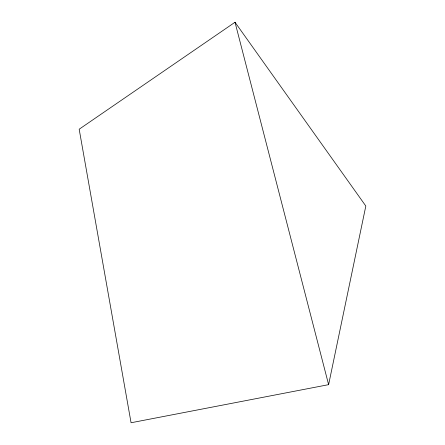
<?xml version="1.0" encoding="UTF-8"?>
<svg xmlns="http://www.w3.org/2000/svg" width="445" height="445" viewBox="0 0 445 445"><rect width="100%" height="100%" fill="white"/><g stroke="black" fill="none" stroke-linecap="round" stroke-linejoin="round"><path stroke-width="0.67" d="M328.616 384.658L365.823 206.024L235.016 22.25L79.177 129.222L131.064 422.75L328.616 384.658L235.016 22.25"/></g></svg>
